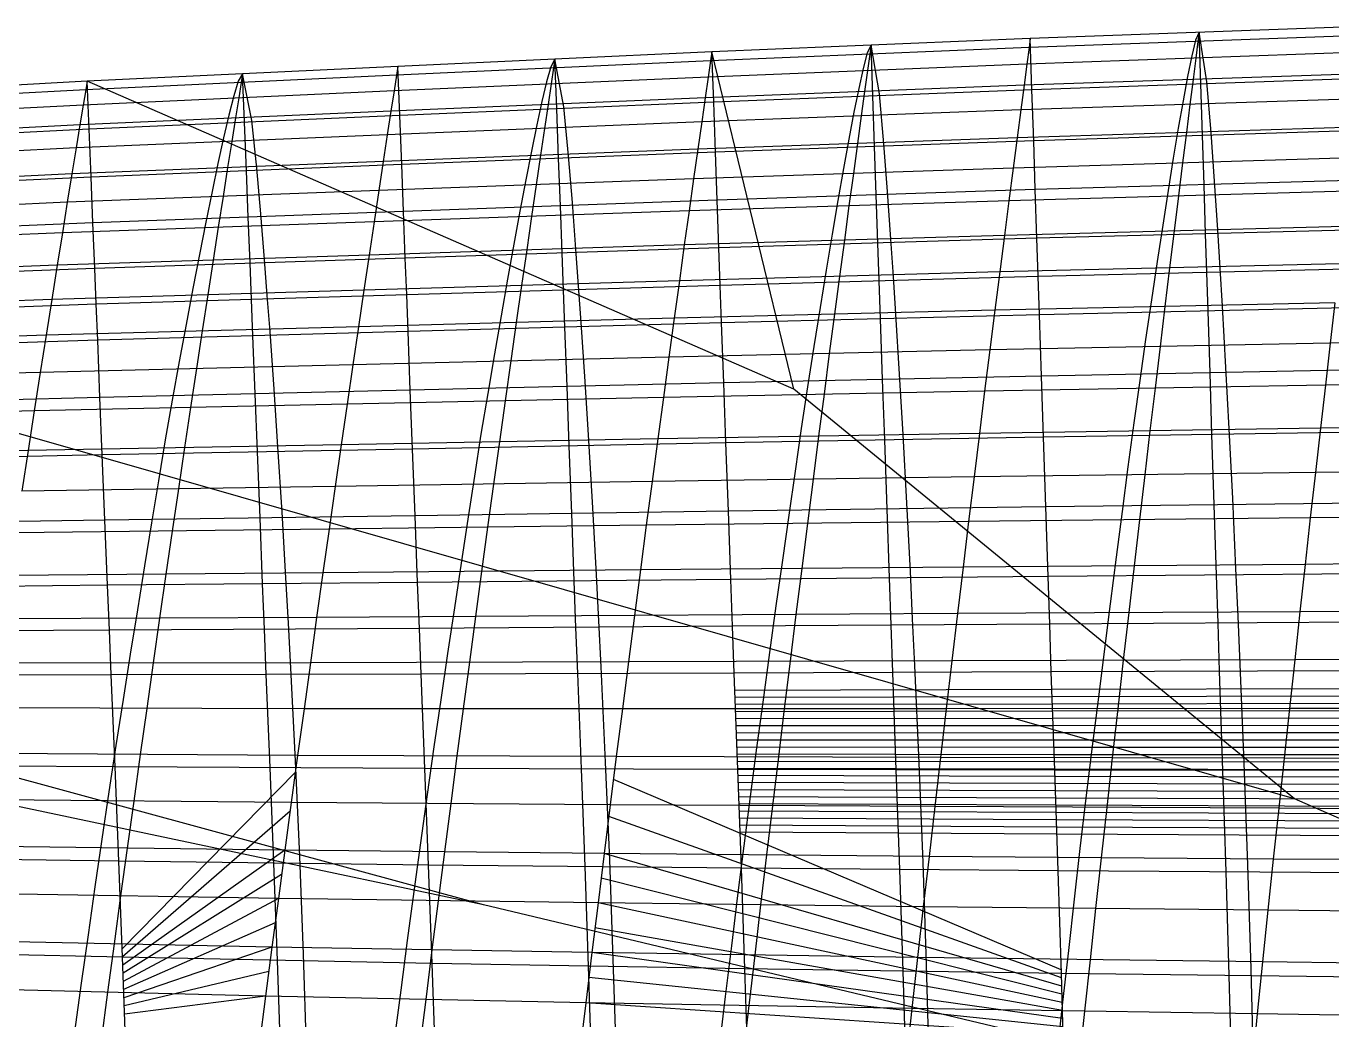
# Model space of a CAD drawing. Extents: x -530 to 530, y -2 to 255.
# Drawn here: x -352.3 to -269.4, y 187.9 to 251.1 of the extents above; entities that cross this region are included whole.
import ezdxf

# ---------------------------------------------------------------- set-up
doc = ezdxf.new("R2010")
doc.units = 0
doc.header["$MEASUREMENT"] = 0
doc.layers.add('default', color=7, linetype='Continuous')

msp = doc.modelspace()

# ---------------------------------------------------------------- linework, layer by layer
at = {"layer": 'default', "color": 5, "linetype": 'Continuous'}
for p, q in [((-267.082, 251.062, 56.161), (-288.535, 250.274, 66.456)), ((-267.082, 251.062, 56.161), (-288.535, 250.274, 66.456)), ((-288.612, 249.697, 66.347), (-308.839, 248.854, 78.263)), ((-288.535, 250.274, 66.456), (-308.757, 249.42, 78.367)), ((-288.535, 250.274, 66.456), (-308.757, 249.42, 78.367)), ((-288.612, 249.697, 66.347), (-288.752, 248.651, 66.148)), ((-267.154, 250.475, 56.047), (-288.612, 249.697, 66.347)), ((-288.535, 250.274, 66.456), (-288.612, 249.697, 66.347)), ((-308.839, 248.854, 78.263), (-328.784, 247.951, 89.943)), ((-308.757, 249.42, 78.367), (-328.698, 248.503, 90.042)), ((-308.757, 249.42, 78.367), (-328.698, 248.503, 90.042)), ((-308.839, 248.854, 78.263), (-308.989, 247.829, 78.074)), ((-308.757, 249.42, 78.367), (-308.839, 248.854, 78.263)), ((-267.286, 249.409, 55.84), (-288.752, 248.651, 66.148)), ((-328.698, 248.503, 90.042), (-348.435, 247.563, 101.476)), ((-328.698, 248.503, 90.042), (-348.435, 247.563, 101.476)), ((-328.698, 248.503, 90.042), (-328.784, 247.951, 89.943)), ((-288.752, 248.651, 66.148), (-308.989, 247.829, 78.074)), ((-288.752, 248.651, 66.148), (-288.931, 247.31, 65.895)), ((-267.453, 248.044, 55.576), (-288.931, 247.31, 65.895)), ((-348.435, 247.563, 101.476), (-366.838, 246.545, 114.324)), ((-348.435, 247.563, 101.476), (-366.838, 246.545, 114.324)), ((-328.784, 247.951, 89.943), (-348.525, 247.023, 101.383)), ((-348.435, 247.563, 101.476), (-348.525, 247.023, 101.383)), ((-328.784, 247.951, 89.943), (-328.941, 246.948, 89.764)), ((-308.989, 247.829, 78.074), (-328.941, 246.948, 89.764)), ((-308.989, 247.829, 78.074), (-309.179, 246.515, 77.834)), ((-288.931, 247.31, 65.895), (-309.179, 246.515, 77.834)), ((-288.931, 247.31, 65.895), (-289.14, 245.74, 65.601)), ((-348.525, 247.023, 101.383), (-366.931, 246.02, 114.237)), ((-348.525, 247.023, 101.383), (-348.688, 246.045, 101.213)), ((-328.941, 246.948, 89.764), (-348.688, 246.045, 101.213)), ((-328.941, 246.948, 89.764), (-329.141, 245.663, 89.536)), ((-309.179, 246.515, 77.834), (-329.141, 245.663, 89.536)), ((-309.179, 246.515, 77.834), (-309.401, 244.976, 77.554)), ((-267.648, 246.444, 55.269), (-289.14, 245.74, 65.601)), ((-348.688, 246.045, 101.213), (-367.099, 245.068, 114.078)), ((-348.688, 246.045, 101.213), (-348.896, 244.791, 100.999)), ((-329.141, 245.663, 89.536), (-348.896, 244.791, 100.999)), ((-329.141, 245.663, 89.536), (-329.374, 244.158, 89.271)), ((-289.14, 245.74, 65.601), (-309.401, 244.976, 77.554)), ((-289.14, 245.74, 65.601), (-289.373, 243.975, 65.274)), ((-348.896, 244.791, 100.999), (-367.314, 243.847, 113.876)), ((-348.896, 244.791, 100.999), (-349.138, 243.323, 100.748)), ((-309.401, 244.976, 77.554), (-329.374, 244.158, 89.271)), ((-309.401, 244.976, 77.554), (-309.649, 243.247, 77.242)), ((-329.374, 244.158, 89.271), (-349.138, 243.323, 100.748)), ((-329.374, 244.158, 89.271), (-329.634, 242.467, 88.976)), ((-289.373, 243.975, 65.274), (-309.649, 243.247, 77.242)), ((-289.373, 243.975, 65.274), (-289.625, 242.048, 64.92)), ((-267.866, 244.647, 54.927), (-289.373, 243.975, 65.274)), ((-349.138, 243.323, 100.748), (-367.564, 242.418, 113.641)), ((-349.138, 243.323, 100.748), (-349.409, 241.672, 100.469)), ((-309.649, 243.247, 77.242), (-329.634, 242.467, 88.976)), ((-309.649, 243.247, 77.242), (-309.918, 241.358, 76.906)), ((-329.634, 242.467, 88.976), (-349.409, 241.672, 100.469)), ((-329.634, 242.467, 88.976), (-329.916, 240.62, 88.657)), ((-268.102, 242.685, 54.558), (-289.625, 242.048, 64.92)), ((-349.409, 241.672, 100.469), (-367.844, 240.811, 113.38)), ((-349.409, 241.672, 100.469), (-349.702, 239.87, 100.169)), ((-309.918, 241.358, 76.906), (-329.916, 240.62, 88.657)), ((-309.918, 241.358, 76.906), (-310.205, 239.323, 76.548)), ((-289.625, 242.048, 64.92), (-309.918, 241.358, 76.906)), ((-289.625, 242.048, 64.92), (-289.895, 239.972, 64.543)), ((-329.916, 240.62, 88.657), (-349.702, 239.87, 100.169)), ((-329.916, 240.62, 88.657), (-330.218, 238.63, 88.317)), ((-268.354, 240.57, 54.164), (-289.895, 239.972, 64.543)), ((-349.702, 239.87, 100.169), (-368.147, 239.057, 113.098)), ((-349.702, 239.87, 100.169), (-350.016, 237.929, 99.848)), ((-289.895, 239.972, 64.543), (-310.205, 239.323, 76.548)), ((-289.895, 239.972, 64.543), (-290.18, 237.768, 64.146)), ((-310.205, 239.323, 76.548), (-330.218, 238.63, 88.317)), ((-310.205, 239.323, 76.548), (-310.509, 237.163, 76.171)), ((-330.218, 238.63, 88.317), (-350.016, 237.929, 99.848)), ((-330.218, 238.63, 88.317), (-330.536, 236.518, 87.96)), ((-268.621, 238.325, 53.75), (-290.18, 237.768, 64.146)), ((-350.016, 237.929, 99.848), (-368.471, 237.167, 112.797)), ((-350.016, 237.929, 99.848), (-350.347, 235.867, 99.511)), ((-290.18, 237.768, 64.146), (-310.509, 237.163, 76.171)), ((-290.18, 237.768, 64.146), (-290.477, 235.444, 63.733)), ((-330.536, 236.518, 87.96), (-350.347, 235.867, 99.511)), ((-330.536, 236.518, 87.96), (-330.869, 234.291, 87.588)), ((-310.509, 237.163, 76.171), (-330.536, 236.518, 87.96)), ((-310.509, 237.163, 76.171), (-310.825, 234.886, 75.779)), ((-350.347, 235.867, 99.511), (-368.813, 235.16, 112.48)), ((-350.347, 235.867, 99.511), (-350.693, 233.695, 99.16)), ((-268.899, 235.959, 53.319), (-290.477, 235.444, 63.733)), ((-310.825, 234.886, 75.779), (-330.869, 234.291, 87.588)), ((-310.825, 234.886, 75.779), (-311.155, 232.508, 75.372)), ((-290.477, 235.444, 63.733), (-310.825, 234.886, 75.779)), ((-290.477, 235.444, 63.733), (-290.787, 233.018, 63.305)), ((-330.869, 234.291, 87.588), (-350.693, 233.695, 99.16)), ((-330.869, 234.291, 87.588), (-331.214, 231.966, 87.202)), ((-350.693, 233.695, 99.16), (-369.17, 233.045, 112.152)), ((-350.693, 233.695, 99.16), (-351.053, 231.425, 98.796)), ((-269.188, 233.488, 52.872), (-290.787, 233.018, 63.305)), ((-269.188, 233.488, 52.872), (-269.486, 230.917, 52.415)), ((-311.155, 232.508, 75.372), (-331.214, 231.966, 87.202)), ((-311.155, 232.508, 75.372), (-311.493, 230.034, 74.955)), ((-290.787, 233.018, 63.305), (-311.155, 232.508, 75.372)), ((-290.787, 233.018, 63.305), (-291.104, 230.493, 62.867)), ((-351.053, 231.425, 98.796), (-369.541, 230.836, 111.81)), ((-351.053, 231.425, 98.796), (-351.423, 229.064, 98.424)), ((-331.214, 231.966, 87.202), (-351.053, 231.425, 98.796)), ((-331.214, 231.966, 87.202), (-331.569, 229.546, 86.808)), ((-269.486, 230.917, 52.415), (-291.104, 230.493, 62.867)), ((-269.486, 230.917, 52.415), (-269.792, 228.257, 51.945)), ((-246.621, 231.299, 44.242), (-269.486, 230.917, 52.415)), ((-311.493, 230.034, 74.955), (-331.569, 229.546, 86.808)), ((-311.493, 230.034, 74.955), (-311.842, 227.474, 74.528)), ((-291.104, 230.493, 62.867), (-311.493, 230.034, 74.955)), ((-291.104, 230.493, 62.867), (-291.432, 227.881, 62.417)), ((-351.423, 229.064, 98.424), (-369.923, 228.538, 111.462)), ((-351.423, 229.064, 98.424), (-351.803, 226.621, 98.042)), ((-331.569, 229.546, 86.808), (-351.423, 229.064, 98.424)), ((-331.569, 229.546, 86.808), (-331.935, 227.042, 86.403)), ((-269.792, 228.257, 51.945), (-291.432, 227.881, 62.417)), ((-269.792, 228.257, 51.945), (-270.105, 225.515, 51.467)), ((-246.902, 228.595, 43.753), (-269.792, 228.257, 51.945)), ((-311.842, 227.474, 74.528), (-331.935, 227.042, 86.403)), ((-311.842, 227.474, 74.528), (-312.198, 224.835, 74.094)), ((-291.432, 227.881, 62.417), (-311.842, 227.474, 74.528)), ((-291.432, 227.881, 62.417), (-291.766, 225.189, 61.959)), ((-351.803, 226.621, 98.042), (-370.316, 226.16, 111.103)), ((-351.803, 226.621, 98.042), (-352.192, 224.103, 97.654)), ((-331.935, 227.042, 86.403), (-351.803, 226.621, 98.042)), ((-331.935, 227.042, 86.403), (-332.309, 224.462, 85.991)), ((-247.189, 225.808, 43.255), (-270.105, 225.515, 51.467)), ((-312.198, 224.835, 74.094), (-332.309, 224.462, 85.991)), ((-312.198, 224.835, 74.094), (-312.56, 222.125, 73.654)), ((-291.766, 225.189, 61.959), (-312.198, 224.835, 74.094)), ((-291.766, 225.189, 61.959), (-292.106, 222.423, 61.496)), ((-270.105, 225.515, 51.467), (-291.766, 225.189, 61.959)), ((-270.105, 225.515, 51.467), (-270.423, 222.699, 50.983)), ((-352.192, 224.103, 97.654), (-370.718, 223.709, 110.739)), ((-352.192, 224.103, 97.654), (-352.587, 221.517, 97.261)), ((-332.309, 224.462, 85.991), (-352.192, 224.103, 97.654)), ((-332.309, 224.462, 85.991), (-332.689, 221.812, 85.574)), ((-292.106, 222.423, 61.496), (-312.56, 222.125, 73.654)), ((-292.106, 222.423, 61.496), (-292.453, 219.591, 61.025)), ((-270.423, 222.699, 50.983), (-292.106, 222.423, 61.496)), ((-270.423, 222.699, 50.983), (-270.747, 219.815, 50.491)), ((-247.481, 222.945, 42.751), (-270.423, 222.699, 50.983)), ((-332.689, 221.812, 85.574), (-352.587, 221.517, 97.261)), ((-332.689, 221.812, 85.574), (-333.076, 219.098, 85.15)), ((-312.56, 222.125, 73.654), (-332.689, 221.812, 85.574)), ((-312.56, 222.125, 73.654), (-312.929, 219.349, 73.206)), ((-270.747, 219.815, 50.491), (-292.453, 219.591, 61.025)), ((-270.747, 219.815, 50.491), (-271.074, 216.868, 49.997)), ((-247.778, 220.014, 42.238), (-270.747, 219.815, 50.491)), ((-333.076, 219.098, 85.15), (-352.99, 218.868, 96.862)), ((-333.076, 219.098, 85.15), (-333.467, 216.324, 84.725)), ((-312.929, 219.349, 73.206), (-333.076, 219.098, 85.15)), ((-312.929, 219.349, 73.206), (-313.301, 216.513, 72.757)), ((-292.453, 219.591, 61.025), (-312.929, 219.349, 73.206)), ((-292.453, 219.591, 61.025), (-292.802, 216.697, 60.552)), ((-313.301, 216.513, 72.757), (-333.467, 216.324, 84.725)), ((-313.301, 216.513, 72.757), (-313.679, 213.621, 72.303)), ((-292.802, 216.697, 60.552), (-313.301, 216.513, 72.757)), ((-292.802, 216.697, 60.552), (-293.157, 213.746, 60.073)), ((-271.074, 216.868, 49.997), (-292.802, 216.697, 60.552)), ((-271.074, 216.868, 49.997), (-271.406, 213.862, 49.498)), ((-248.078, 217.018, 41.723), (-271.074, 216.868, 49.997)), ((-333.467, 216.324, 84.725), (-353.397, 216.162, 96.461)), ((-333.467, 216.324, 84.725), (-333.864, 213.495, 84.295)), ((-333.864, 213.495, 84.295), (-353.81, 213.402, 96.056)), ((-333.864, 213.495, 84.295), (-334.263, 210.621, 83.863)), ((-313.679, 213.621, 72.303), (-333.864, 213.495, 84.295)), ((-313.679, 213.621, 72.303), (-314.06, 210.682, 71.847)), ((-293.157, 213.746, 60.073), (-313.679, 213.621, 72.303)), ((-293.157, 213.746, 60.073), (-293.515, 210.747, 59.593)), ((-271.406, 213.862, 49.498), (-293.157, 213.746, 60.073)), ((-271.406, 213.862, 49.498), (-271.741, 210.808, 48.996)), ((-248.382, 213.963, 41.202), (-271.406, 213.862, 49.498)), ((-314.06, 210.682, 71.847), (-334.263, 210.621, 83.863)), ((-314.06, 210.682, 71.847), (-314.443, 207.693, 71.392)), ((-293.515, 210.747, 59.593), (-314.06, 210.682, 71.847)), ((-293.515, 210.747, 59.593), (-293.874, 207.697, 59.113)), ((-271.741, 210.808, 48.996), (-293.515, 210.747, 59.593)), ((-271.741, 210.808, 48.996), (-272.077, 207.702, 48.494)), ((-248.689, 210.859, 40.679), (-271.741, 210.808, 48.996)), ((-334.263, 210.621, 83.863), (-354.226, 210.596, 95.649)), ((-334.263, 210.621, 83.863), (-334.665, 207.698, 83.431)), ((-334.665, 207.698, 83.431), (-354.644, 207.744, 95.242)), ((-334.665, 207.698, 83.431), (-335.07, 204.735, 82.999)), ((-314.443, 207.693, 71.392), (-334.665, 207.698, 83.431)), ((-314.443, 207.693, 71.392), (-314.828, 204.663, 70.934)), ((-293.874, 207.697, 59.113), (-314.443, 207.693, 71.392)), ((-293.874, 207.697, 59.113), (-294.236, 204.606, 58.631)), ((-272.077, 207.702, 48.494), (-293.874, 207.697, 59.113)), ((-272.077, 207.702, 48.494), (-272.416, 204.554, 47.991)), ((-248.998, 207.702, 40.156), (-272.077, 207.702, 48.494)), ((-335.07, 204.735, 82.999), (-355.065, 204.853, 94.835)), ((-335.07, 204.735, 82.999), (-335.477, 201.737, 82.564)), ((-314.828, 204.663, 70.934), (-335.07, 204.735, 82.999)), ((-314.828, 204.663, 70.934), (-315.216, 201.598, 70.475)), ((-294.236, 204.606, 58.631), (-314.828, 204.663, 70.934)), ((-294.236, 204.606, 58.631), (-294.601, 201.479, 58.148)), ((-272.416, 204.554, 47.991), (-294.236, 204.606, 58.631)), ((-272.416, 204.554, 47.991), (-272.756, 201.369, 47.486)), ((-249.308, 204.502, 39.631), (-272.416, 204.554, 47.991)), ((-335.477, 201.737, 82.564), (-355.489, 201.927, 94.425)), ((-335.477, 201.737, 82.564), (-335.884, 198.704, 82.134)), ((-315.216, 201.598, 70.475), (-335.477, 201.737, 82.564)), ((-315.216, 201.598, 70.475), (-315.604, 198.496, 70.021)), ((-294.601, 201.479, 58.148), (-315.216, 201.598, 70.475)), ((-294.601, 201.479, 58.148), (-294.964, 198.314, 57.668)), ((-272.756, 201.369, 47.486), (-294.601, 201.479, 58.148)), ((-272.756, 201.369, 47.486), (-273.097, 198.147, 46.985)), ((-249.621, 201.265, 39.104), (-272.756, 201.369, 47.486)), ((-335.884, 198.704, 82.134), (-355.912, 198.968, 94.02)), ((-335.884, 198.704, 82.134), (-336.291, 195.64, 81.704)), ((-315.604, 198.496, 70.021), (-335.884, 198.704, 82.134)), ((-315.604, 198.496, 70.021), (-315.992, 195.363, 69.566)), ((-294.964, 198.314, 57.668), (-315.604, 198.496, 70.021)), ((-294.964, 198.314, 57.668), (-295.329, 195.118, 57.189)), ((-273.097, 198.147, 46.985), (-294.964, 198.314, 57.668)), ((-273.097, 198.147, 46.985), (-273.438, 194.892, 46.484)), ((-249.933, 197.989, 38.581), (-273.097, 198.147, 46.985)), ((-336.291, 195.64, 81.704), (-356.337, 195.978, 93.615)), ((-336.291, 195.64, 81.704), (-336.699, 192.552, 81.276)), ((-315.992, 195.363, 69.566), (-336.291, 195.64, 81.704)), ((-315.992, 195.363, 69.566), (-316.38, 192.206, 69.114)), ((-295.329, 195.118, 57.189), (-315.992, 195.363, 69.566)), ((-295.329, 195.118, 57.189), (-295.694, 191.896, 56.712)), ((-273.438, 194.892, 46.484), (-295.329, 195.118, 57.189)), ((-273.438, 194.892, 46.484), (-273.779, 191.611, 45.985)), ((-250.246, 194.68, 38.059), (-273.438, 194.892, 46.484)), ((-336.699, 192.552, 81.276), (-356.761, 192.964, 93.212)), ((-336.699, 192.552, 81.276), (-337.107, 189.44, 80.85)), ((-316.38, 192.206, 69.114), (-336.699, 192.552, 81.276)), ((-316.38, 192.206, 69.114), (-316.769, 189.023, 68.664)), ((-295.694, 191.896, 56.712), (-316.38, 192.206, 69.114)), ((-295.694, 191.896, 56.712), (-296.058, 188.649, 56.238)), ((-273.779, 191.611, 45.985), (-295.694, 191.896, 56.712)), ((-273.779, 191.611, 45.985), (-274.12, 188.304, 45.489)), ((-250.559, 191.345, 37.539), (-273.779, 191.611, 45.985)), ((-337.107, 189.44, 80.85), (-357.185, 189.927, 92.811)), ((-337.107, 189.44, 80.85), (-337.513, 186.308, 80.428)), ((-316.769, 189.023, 68.664), (-337.107, 189.44, 80.85)), ((-316.769, 189.023, 68.664), (-317.156, 185.821, 68.218)), ((-296.058, 188.649, 56.238), (-316.769, 189.023, 68.664)), ((-296.058, 188.649, 56.238), (-296.422, 185.381, 55.767)), ((-274.12, 188.304, 45.489), (-296.058, 188.649, 56.238)), ((-274.12, 188.304, 45.489), (-274.46, 184.976, 44.997)), ((-250.871, 187.984, 37.021), (-274.12, 188.304, 45.489))]:
    msp.add_line(p, q, dxfattribs=at)
at = {"layer": 'default', "color": 4, "linetype": 'Continuous'}
for p, q in [((-277.808, 250.668, 61.309), (-278.037, 250.169, 60.866)), ((-277.314, 247.519, 62.597), (-277.808, 250.668, 61.309)), ((-298.646, 249.847, 72.411), (-298.891, 249.359, 71.984)), ((-298.117, 246.755, 73.657), (-298.646, 249.847, 72.411)), ((-278.037, 250.169, 60.866), (-278.278, 249.17, 60.438)), ((-318.727, 248.961, 84.204), (-318.987, 248.485, 83.795)), ((-318.168, 245.932, 85.407), (-318.727, 248.961, 84.204)), ((-298.891, 249.359, 71.984), (-299.149, 248.379, 71.572)), ((-278.278, 249.17, 60.438), (-278.541, 247.864, 59.986)), ((-338.566, 248.033, 95.759), (-338.839, 247.569, 95.366)), ((-337.979, 245.07, 96.917), (-338.566, 248.033, 95.759)), ((-318.987, 248.485, 83.795), (-319.259, 247.526, 83.401)), ((-299.149, 248.379, 71.572), (-299.43, 247.099, 71.137)), ((-338.839, 247.569, 95.366), (-339.124, 246.634, 94.991)), ((-319.259, 247.526, 83.401), (-319.557, 246.273, 82.987)), ((-278.541, 247.864, 59.986), (-278.827, 246.323, 59.506)), ((-277.047, 244.295, 63.413), (-277.314, 247.519, 62.597)), ((-339.124, 246.634, 94.991), (-339.435, 245.41, 94.596)), ((-299.43, 247.099, 71.137), (-299.736, 245.588, 70.677)), ((-297.832, 243.589, 74.448), (-298.117, 246.755, 73.657)), ((-319.557, 246.273, 82.987), (-319.879, 244.795, 82.548)), ((-317.866, 242.83, 86.17), (-318.168, 245.932, 85.407)), ((-299.736, 245.588, 70.677), (-300.061, 243.88, 70.194)), ((-278.827, 246.323, 59.506), (-279.131, 244.581, 59.003)), ((-339.435, 245.41, 94.596), (-339.773, 243.967, 94.177)), ((-337.664, 242.038, 97.653), (-337.979, 245.07, 96.917)), ((-319.879, 244.795, 82.548), (-320.223, 243.123, 82.088)), ((-339.773, 243.967, 94.177), (-340.133, 242.334, 93.739)), ((-300.061, 243.88, 70.194), (-300.401, 242.008, 69.694)), ((-279.131, 244.581, 59.003), (-279.45, 242.672, 58.482)), ((-276.829, 241.21, 64.114), (-277.047, 244.295, 63.413)), ((-320.223, 243.123, 82.088), (-320.583, 241.291, 81.612)), ((-297.6, 240.561, 75.126), (-297.832, 243.589, 74.448)), ((-340.133, 242.334, 93.739), (-340.509, 240.545, 93.287)), ((-317.621, 239.863, 86.826), (-317.866, 242.83, 86.17)), ((-279.45, 242.672, 58.482), (-279.78, 240.61, 57.948)), ((-337.408, 239.138, 98.285), (-337.664, 242.038, 97.653)), ((-300.401, 242.008, 69.694), (-300.754, 239.986, 69.183)), ((-340.509, 240.545, 93.287), (-340.899, 238.612, 92.824)), ((-320.583, 241.291, 81.612), (-320.956, 239.311, 81.125)), ((-297.384, 237.529, 75.773), (-297.6, 240.561, 75.126)), ((-279.78, 240.61, 57.948), (-280.124, 238.417, 57.396)), ((-276.627, 238.121, 64.782), (-276.829, 241.21, 64.114)), ((-317.393, 236.892, 87.451), (-317.621, 239.863, 86.826)), ((-300.754, 239.986, 69.183), (-301.122, 237.835, 68.653)), ((-337.17, 236.233, 98.888), (-337.408, 239.138, 98.285)), ((-320.956, 239.311, 81.125), (-321.345, 237.206, 80.621)), ((-340.899, 238.612, 92.824), (-341.306, 236.556, 92.345)), ((-280.124, 238.417, 57.396), (-280.476, 236.101, 56.837)), ((-276.479, 235.695, 65.284), (-276.627, 238.121, 64.782)), ((-301.122, 237.835, 68.653), (-301.498, 235.564, 68.118)), ((-297.227, 235.147, 76.26), (-297.384, 237.529, 75.773)), ((-341.306, 236.556, 92.345), (-341.721, 234.385, 91.861)), ((-321.345, 237.206, 80.621), (-321.741, 234.983, 80.112)), ((-317.226, 234.559, 87.922), (-317.393, 236.892, 87.451)), ((-336.996, 233.951, 99.342), (-337.17, 236.233, 98.888)), ((-301.498, 235.564, 68.118), (-301.887, 233.189, 67.566)), ((-280.476, 236.101, 56.837), (-280.84, 233.68, 56.261)), ((-276.333, 233.266, 65.781), (-276.479, 235.695, 65.284)), ((-321.741, 234.983, 80.112), (-322.153, 232.659, 79.587)), ((-297.072, 232.763, 76.742), (-297.227, 235.147, 76.26)), ((-341.721, 234.385, 91.861), (-342.152, 232.115, 91.363)), ((-336.826, 231.668, 99.791), (-336.996, 233.951, 99.342)), ((-317.063, 232.223, 88.388), (-317.226, 234.559, 87.922)), ((-301.887, 233.189, 67.566), (-302.279, 230.714, 67.015)), ((-280.84, 233.68, 56.261), (-281.207, 231.157, 55.685)), ((-276.113, 229.373, 66.551), (-276.333, 233.266, 65.781)), ((-322.153, 232.659, 79.587), (-322.567, 230.236, 79.062)), ((-296.837, 228.941, 77.488), (-297.072, 232.763, 76.742)), ((-342.152, 232.115, 91.363), (-342.586, 229.749, 90.865)), ((-336.567, 228.007, 100.486), (-336.826, 231.668, 99.791)), ((-316.815, 228.479, 89.109), (-317.063, 232.223, 88.388)), ((-302.279, 230.714, 67.015), (-302.684, 228.154, 66.449)), ((-281.207, 231.157, 55.685), (-281.586, 228.547, 55.094)), ((-342.586, 229.749, 90.865), (-343.032, 227.302, 90.354)), ((-322.567, 230.236, 79.062), (-322.995, 227.73, 78.524)), ((-296.616, 225.115, 78.206), (-296.837, 228.941, 77.488)), ((-275.906, 225.476, 67.293), (-276.113, 229.373, 66.551)), ((-316.582, 224.73, 89.803), (-316.815, 228.479, 89.109)), ((-302.684, 228.154, 66.449), (-303.087, 225.509, 65.891)), ((-281.586, 228.547, 55.094), (-281.967, 225.851, 54.505)), ((-343.032, 227.302, 90.354), (-343.482, 224.774, 89.845)), ((-336.325, 224.343, 101.156), (-336.567, 228.007, 100.486)), ((-322.995, 227.73, 78.524), (-323.424, 225.142, 77.988)), ((-281.967, 225.851, 54.505), (-282.331, 223.073, 53.954)), ((-343.482, 224.774, 89.845), (-343.912, 222.168, 89.371)), ((-323.424, 225.142, 77.988), (-323.836, 222.474, 77.488)), ((-303.087, 225.509, 65.891), (-303.479, 222.785, 65.358)), ((-296.373, 220.765, 79.01), (-296.616, 225.115, 78.206)), ((-275.678, 221.044, 68.122), (-275.906, 225.476, 67.293)), ((-336.058, 220.176, 101.905), (-336.325, 224.343, 101.156)), ((-316.326, 220.469, 90.58), (-316.582, 224.73, 89.803)), ((-323.836, 222.474, 77.488), (-324.259, 219.742, 76.975)), ((-303.479, 222.785, 65.358), (-303.88, 219.994, 64.818)), ((-282.331, 223.073, 53.954), (-282.706, 220.228, 53.389)), ((-343.912, 222.168, 89.371), (-344.355, 219.499, 88.885)), ((-296.15, 216.409, 79.776), (-296.373, 220.765, 79.01)), ((-275.468, 216.607, 68.912), (-275.678, 221.044, 68.122)), ((-335.813, 216.005, 102.619), (-336.058, 220.176, 101.905)), ((-316.09, 216.201, 91.321), (-316.326, 220.469, 90.58)), ((-303.88, 219.994, 64.818), (-304.279, 217.14, 64.284)), ((-282.706, 220.228, 53.389), (-283.08, 217.317, 52.83)), ((-344.355, 219.499, 88.885), (-344.795, 216.769, 88.404)), ((-324.259, 219.742, 76.975), (-324.681, 216.948, 76.467)), ((-283.08, 217.317, 52.83), (-283.462, 214.352, 52.259)), ((-344.795, 216.769, 88.404), (-345.247, 213.988, 87.913)), ((-324.681, 216.948, 76.467), (-325.112, 214.1, 75.948)), ((-304.279, 217.14, 64.284), (-304.687, 214.231, 63.737)), ((-275.337, 213.56, 69.428), (-275.468, 216.607, 68.912)), ((-335.66, 213.14, 103.086), (-335.813, 216.005, 102.619)), ((-315.943, 213.271, 91.805), (-316.09, 216.201, 91.321)), ((-296.01, 213.417, 80.276), (-296.15, 216.409, 79.776)), ((-345.247, 213.988, 87.913), (-345.701, 211.158, 87.42)), ((-325.112, 214.1, 75.948), (-325.547, 211.203, 75.428)), ((-304.687, 214.231, 63.737), (-305.099, 211.272, 63.189)), ((-283.462, 214.352, 52.259), (-283.847, 211.336, 51.686)), ((-315.795, 210.348, 92.285), (-315.943, 213.271, 91.805)), ((-295.869, 210.434, 80.772), (-296.01, 213.417, 80.276)), ((-275.204, 210.521, 69.939), (-275.337, 213.56, 69.428)), ((-335.506, 210.282, 103.548), (-335.66, 213.14, 103.086)), ((-345.701, 211.158, 87.42), (-346.152, 208.279, 86.935)), ((-325.547, 211.203, 75.428), (-325.978, 208.256, 74.916)), ((-305.099, 211.272, 63.189), (-305.506, 208.261, 62.65)), ((-283.847, 211.336, 51.686), (-284.229, 208.267, 51.122)), ((-335.212, 204.377, 104.488), (-335.506, 210.282, 103.548)), ((-315.513, 204.308, 93.259), (-315.795, 210.348, 92.285)), ((-295.601, 204.268, 81.779), (-295.869, 210.434, 80.772)), ((-274.952, 204.24, 70.978), (-275.204, 210.521, 69.939)), ((-346.152, 208.279, 86.935), (-346.61, 205.365, 86.443)), ((-325.978, 208.256, 74.916), (-326.416, 205.272, 74.396)), ((-287.159, 208.914, 72.456), (-307.298, 208.859, 84.18)), ((-287.144, 208.454, 72.524), (-307.281, 208.408, 84.245)), ((-305.506, 208.261, 62.65), (-305.921, 205.213, 62.102)), ((-284.229, 208.267, 51.122), (-284.617, 205.159, 50.548)), ((-287.128, 207.995, 72.592), (-307.264, 207.957, 84.311)), ((-287.112, 207.535, 72.659), (-307.247, 207.506, 84.377)), ((-287.096, 207.076, 72.727), (-307.23, 207.056, 84.442)), ((-287.08, 206.616, 72.795), (-307.214, 206.605, 84.508)), ((-287.064, 206.156, 72.863), (-307.197, 206.154, 84.573)), ((-287.049, 205.697, 72.93), (-307.18, 205.704, 84.639)), ((-346.61, 205.365, 86.443), (-347.066, 202.411, 85.957)), ((-326.416, 205.272, 74.396), (-326.853, 202.248, 73.884)), ((-287.033, 205.237, 72.998), (-307.163, 205.253, 84.705)), ((-305.921, 205.213, 62.102), (-306.334, 202.124, 61.562)), ((-284.617, 205.159, 50.548), (-285.004, 202.01, 49.983)), ((-334.935, 198.309, 105.403), (-335.212, 204.377, 104.488)), ((-315.246, 198.1, 94.208), (-315.513, 204.308, 93.259)), ((-287.017, 204.778, 73.066), (-307.146, 204.802, 84.77)), ((-287.001, 204.318, 73.134), (-307.13, 204.352, 84.836)), ((-295.347, 197.932, 82.76), (-295.601, 204.268, 81.779)), ((-274.714, 197.785, 71.989), (-274.952, 204.24, 70.978)), ((-335.215, 203.666, 82.844), (-346.213, 192.446, 109.166)), ((-286.569, 191.115, 75.035), (-315.013, 203.204, 70.716)), ((-286.985, 203.859, 73.201), (-307.113, 203.901, 84.902)), ((-286.97, 203.399, 73.269), (-307.096, 203.45, 84.967)), ((-347.066, 202.411, 85.957), (-347.506, 199.415, 85.499)), ((-286.954, 202.939, 73.337), (-307.079, 203, 85.033)), ((-286.938, 202.48, 73.405), (-307.063, 202.549, 85.098)), ((-326.853, 202.248, 73.884), (-327.273, 199.182, 73.399)), ((-286.922, 202.02, 73.472), (-307.046, 202.098, 85.164)), ((-286.906, 201.561, 73.54), (-307.029, 201.647, 85.23)), ((-306.334, 202.124, 61.562), (-306.732, 198.992, 61.051)), ((-285.004, 202.01, 49.983), (-285.377, 198.818, 49.448)), ((-335.549, 201.185, 82.489), (-346.195, 191.928, 109.233)), ((-286.554, 190.597, 75.105), (-315.308, 200.85, 70.368)), ((-286.89, 201.101, 73.608), (-307.012, 201.197, 85.295)), ((-286.875, 200.642, 73.676), (-306.995, 200.746, 85.361)), ((-286.859, 200.182, 73.743), (-306.979, 200.295, 85.427)), ((-347.506, 199.415, 85.499), (-347.942, 196.39, 85.05)), ((-327.273, 199.182, 73.399), (-327.69, 196.085, 72.924)), ((-286.843, 199.722, 73.811), (-306.962, 199.845, 85.492)), ((-335.884, 198.704, 82.134), (-346.177, 191.41, 109.301)), ((-334.705, 192.112, 106.254), (-334.935, 198.309, 105.403)), ((-286.54, 190.079, 75.175), (-315.604, 198.496, 70.021)), ((-306.732, 198.992, 61.051), (-307.127, 195.829, 60.55)), ((-285.377, 198.818, 49.448), (-285.747, 195.593, 48.922)), ((-315.024, 191.762, 95.09), (-315.246, 198.1, 94.208)), ((-295.136, 191.462, 83.67), (-295.347, 197.932, 82.76)), ((-274.514, 191.194, 72.928), (-274.714, 197.785, 71.989)), ((-336.088, 197.172, 81.919), (-346.159, 190.892, 109.368)), ((-286.525, 189.561, 75.245), (-315.798, 196.93, 69.794)), ((-347.942, 196.39, 85.05), (-348.378, 193.339, 84.602)), ((-327.69, 196.085, 72.924), (-328.108, 192.962, 72.45)), ((-307.127, 195.829, 60.55), (-307.522, 192.64, 60.05)), ((-336.291, 195.64, 81.704), (-346.142, 190.374, 109.436)), ((-286.51, 189.043, 75.315), (-315.992, 195.363, 69.566)), ((-285.747, 195.593, 48.922), (-286.117, 192.342, 48.399)), ((-336.495, 194.096, 81.49), (-346.124, 189.856, 109.504)), ((-348.378, 193.339, 84.602), (-348.81, 190.263, 84.165)), ((-286.496, 188.526, 75.386), (-316.186, 193.785, 69.34)), ((-336.699, 192.552, 81.276), (-346.106, 189.338, 109.571)), ((-328.108, 192.962, 72.45), (-328.521, 189.813, 71.987)), ((-307.522, 192.64, 60.05), (-307.912, 189.423, 59.561)), ((-334.491, 185.824, 107.087), (-334.705, 192.112, 106.254)), ((-286.481, 188.008, 75.456), (-316.38, 192.206, 69.114)), ((-314.816, 185.33, 95.952), (-315.024, 191.762, 95.09)), ((-286.117, 192.342, 48.399), (-286.483, 189.063, 47.886)), ((-336.903, 190.996, 81.063), (-346.088, 188.82, 109.639)), ((-294.938, 184.897, 84.561), (-295.136, 191.462, 83.67)), ((-274.328, 184.505, 73.845), (-274.514, 191.194, 72.928)), ((-348.81, 190.263, 84.165), (-349.245, 187.168, 83.723)), ((-286.466, 187.49, 75.526), (-316.575, 190.615, 68.889)), ((-337.107, 189.44, 80.85), (-346.07, 188.302, 109.707)), ((-328.521, 189.813, 71.987), (-328.937, 186.645, 71.52)), ((-307.912, 189.423, 59.561), (-308.306, 186.187, 59.068)), ((-286.452, 186.972, 75.596), (-316.769, 189.023, 68.664)), ((-286.483, 189.063, 47.886), (-286.851, 185.765, 47.369))]:
    msp.add_line(p, q, dxfattribs=at)
at = {"layer": 'default', "color": 7, "linetype": 'Continuous'}
for p, q in [((-277.808, 250.668, 61.309), (-277.883, 250.086, 61.197)), ((-277.704, 247.389, 61.787), (-277.808, 250.668, 61.309)), ((-298.646, 249.847, 72.411), (-298.726, 249.276, 72.305)), ((-298.535, 246.628, 72.875), (-298.646, 249.847, 72.411)), ((-277.883, 250.086, 61.197), (-278.019, 249.03, 60.994)), ((-318.727, 248.961, 84.204), (-318.812, 248.402, 84.103)), ((-318.611, 245.808, 84.653), (-318.727, 248.961, 84.204)), ((-298.726, 249.276, 72.305), (-298.871, 248.24, 72.111)), ((-278.019, 249.03, 60.994), (-278.192, 247.677, 60.736)), ((-338.566, 248.033, 95.759), (-338.654, 247.487, 95.663)), ((-338.446, 244.95, 96.192), (-338.566, 248.033, 95.759)), ((-318.812, 248.402, 84.103), (-318.965, 247.389, 83.919)), ((-298.871, 248.24, 72.111), (-299.055, 246.912, 71.865)), ((-338.654, 247.487, 95.663), (-338.815, 246.497, 95.489)), ((-318.965, 247.389, 83.919), (-319.16, 246.089, 83.685)), ((-278.192, 247.677, 60.736), (-278.394, 246.092, 60.435)), ((-277.599, 244.11, 62.264), (-277.704, 247.389, 61.787)), ((-338.815, 246.497, 95.489), (-339.018, 245.227, 95.268)), ((-299.055, 246.912, 71.865), (-299.27, 245.358, 71.578)), ((-298.424, 243.409, 73.339), (-298.535, 246.628, 72.875)), ((-319.16, 246.089, 83.685), (-319.388, 244.567, 83.413)), ((-318.494, 242.655, 85.102), (-318.611, 245.808, 84.653)), ((-278.394, 246.092, 60.435), (-278.619, 244.311, 60.1)), ((-339.018, 245.227, 95.268), (-339.256, 243.74, 95.01)), ((-338.325, 241.868, 96.624), (-338.446, 244.95, 96.192)), ((-299.27, 245.358, 71.578), (-299.511, 243.611, 71.258)), ((-319.388, 244.567, 83.413), (-319.642, 242.857, 83.109)), ((-278.619, 244.311, 60.1), (-278.864, 242.366, 59.739)), ((-277.499, 240.986, 62.72), (-277.599, 244.11, 62.264)), ((-339.256, 243.74, 95.01), (-339.522, 242.07, 94.723)), ((-299.511, 243.611, 71.258), (-299.771, 241.703, 70.913)), ((-298.318, 240.343, 73.78), (-298.424, 243.409, 73.339)), ((-319.642, 242.857, 83.109), (-319.917, 240.989, 82.782)), ((-318.383, 239.651, 85.529), (-318.494, 242.655, 85.102)), ((-278.864, 242.366, 59.739), (-279.125, 240.271, 59.354)), ((-339.522, 242.07, 94.723), (-339.809, 240.245, 94.413)), ((-338.21, 238.931, 97.037), (-338.325, 241.868, 96.624)), ((-299.771, 241.703, 70.913), (-300.05, 239.648, 70.545)), ((-319.917, 240.989, 82.782), (-320.212, 238.977, 82.433)), ((-277.4, 237.862, 63.175), (-277.499, 240.986, 62.72)), ((-339.809, 240.245, 94.413), (-340.117, 238.28, 94.083)), ((-298.212, 237.276, 74.222), (-298.318, 240.343, 73.78)), ((-279.125, 240.271, 59.354), (-279.4, 238.046, 58.948)), ((-338.095, 235.994, 97.449), (-338.21, 238.931, 97.037)), ((-320.212, 238.977, 82.433), (-320.522, 236.84, 82.065)), ((-318.272, 236.647, 85.956), (-318.383, 239.651, 85.529)), ((-300.05, 239.648, 70.545), (-300.344, 237.465, 70.158)), ((-340.117, 238.28, 94.083), (-340.442, 236.193, 93.735)), ((-279.4, 238.046, 58.948), (-279.688, 235.702, 58.526)), ((-300.344, 237.465, 70.158), (-300.651, 235.165, 69.756)), ((-298.128, 234.871, 74.569), (-298.212, 237.276, 74.222)), ((-277.321, 235.412, 63.533), (-277.4, 237.862, 63.175)), ((-320.522, 236.84, 82.065), (-320.847, 234.589, 81.683)), ((-318.185, 234.29, 86.292), (-318.272, 236.647, 85.956)), ((-340.442, 236.193, 93.735), (-340.781, 233.993, 93.374)), ((-338.005, 233.691, 97.773), (-338.095, 235.994, 97.449)), ((-279.688, 235.702, 58.526), (-279.987, 233.253, 58.088)), ((-300.651, 235.165, 69.756), (-300.971, 232.763, 69.338)), ((-298.045, 232.466, 74.917), (-298.128, 234.871, 74.569)), ((-277.243, 232.961, 63.891), (-277.321, 235.412, 63.533)), ((-340.781, 233.993, 93.374), (-341.133, 231.695, 92.999)), ((-320.847, 234.589, 81.683), (-321.184, 232.237, 81.287)), ((-318.097, 231.934, 86.628), (-318.185, 234.29, 86.292)), ((-337.914, 231.387, 98.097), (-338.005, 233.691, 97.773)), ((-279.987, 233.253, 58.088), (-280.295, 230.705, 57.641)), ((-321.184, 232.237, 81.287), (-321.531, 229.79, 80.882)), ((-300.971, 232.763, 69.338), (-301.299, 230.263, 68.911)), ((-297.912, 228.613, 75.471), (-298.045, 232.466, 74.917)), ((-277.118, 229.037, 64.462), (-277.243, 232.961, 63.891)), ((-341.133, 231.695, 92.999), (-341.496, 229.305, 92.616)), ((-317.958, 228.16, 87.165), (-318.097, 231.934, 86.628)), ((-337.77, 227.698, 98.615), (-337.914, 231.387, 98.097)), ((-280.295, 230.705, 57.641), (-280.612, 228.069, 57.181)), ((-321.531, 229.79, 80.882), (-321.888, 227.258, 80.465)), ((-301.299, 230.263, 68.911), (-301.637, 227.677, 68.472)), ((-341.496, 229.305, 92.616), (-341.869, 226.832, 92.223)), ((-276.993, 225.112, 65.034), (-277.118, 229.037, 64.462)), ((-317.818, 224.386, 87.702), (-317.958, 228.16, 87.165)), ((-297.779, 224.761, 76.026), (-297.912, 228.613, 75.471)), ((-337.626, 224.008, 99.133), (-337.77, 227.698, 98.615)), ((-321.888, 227.258, 80.465), (-322.253, 224.649, 80.042)), ((-301.637, 227.677, 68.472), (-301.982, 225.012, 68.026)), ((-280.612, 228.069, 57.181), (-280.935, 225.352, 56.713)), ((-341.869, 226.832, 92.223), (-342.25, 224.283, 91.822)), ((-301.982, 225.012, 68.026), (-302.333, 222.274, 67.575)), ((-280.935, 225.352, 56.713), (-281.264, 222.561, 56.24)), ((-276.85, 220.652, 65.684), (-276.993, 225.112, 65.034)), ((-342.25, 224.283, 91.822), (-342.638, 221.664, 91.418)), ((-337.461, 219.815, 99.721), (-337.626, 224.008, 99.133)), ((-322.253, 224.649, 80.042), (-322.624, 221.968, 79.614)), ((-317.66, 220.097, 88.312), (-317.818, 224.386, 87.702)), ((-297.628, 220.383, 76.656), (-297.779, 224.761, 76.026)), ((-281.264, 222.561, 56.24), (-281.6, 219.703, 55.758)), ((-342.638, 221.664, 91.418), (-343.033, 218.983, 91.006)), ((-322.624, 221.968, 79.614), (-323.002, 219.224, 79.178)), ((-302.333, 222.274, 67.575), (-302.691, 219.47, 67.115)), ((-276.708, 216.192, 66.334), (-276.85, 220.652, 65.684)), ((-337.297, 215.622, 100.31), (-337.461, 219.815, 99.721)), ((-317.501, 215.808, 88.922), (-317.66, 220.097, 88.312)), ((-297.477, 216.004, 77.287), (-297.628, 220.383, 76.656)), ((-343.033, 218.983, 91.006), (-343.432, 216.243, 90.593)), ((-323.002, 219.224, 79.178), (-323.384, 216.419, 78.741)), ((-302.691, 219.47, 67.115), (-303.052, 216.605, 66.655)), ((-281.6, 219.703, 55.758), (-281.938, 216.783, 55.275)), ((-303.052, 216.605, 66.655), (-303.418, 213.684, 66.188)), ((-281.938, 216.783, 55.275), (-282.282, 213.804, 54.785)), ((-343.432, 216.243, 90.593), (-343.837, 213.449, 90.175)), ((-323.384, 216.419, 78.741), (-323.771, 213.558, 78.299)), ((-317.392, 212.866, 89.341), (-317.501, 215.808, 88.922)), ((-297.373, 213.002, 77.72), (-297.477, 216.004, 77.287)), ((-276.61, 213.133, 66.78), (-276.708, 216.192, 66.334)), ((-337.185, 212.746, 100.714), (-337.297, 215.622, 100.31)), ((-343.837, 213.449, 90.175), (-344.245, 210.609, 89.756)), ((-323.771, 213.558, 78.299), (-324.162, 210.651, 77.855)), ((-303.418, 213.684, 66.188), (-303.787, 210.714, 65.72)), ((-282.282, 213.804, 54.785), (-282.628, 210.777, 54.294)), ((-337.072, 209.871, 101.118), (-337.185, 212.746, 100.714)), ((-317.283, 209.924, 89.76), (-317.392, 212.866, 89.341)), ((-297.269, 209.999, 78.153), (-297.373, 213.002, 77.72)), ((-276.512, 210.074, 67.226), (-276.61, 213.133, 66.78)), ((-303.787, 210.714, 65.72), (-304.159, 207.695, 65.252)), ((-282.628, 210.777, 54.294), (-282.976, 207.7, 53.804)), ((-344.245, 210.609, 89.756), (-344.655, 207.721, 89.337)), ((-336.825, 203.953, 101.972), (-337.072, 209.871, 101.118)), ((-324.162, 210.651, 77.855), (-324.554, 207.695, 77.412)), ((-317.045, 203.872, 90.646), (-317.283, 209.924, 89.76)), ((-297.043, 203.82, 79.069), (-297.269, 209.999, 78.153)), ((-276.299, 203.78, 68.17), (-276.512, 210.074, 67.226)), ((-344.655, 207.721, 89.337), (-345.068, 204.794, 88.917)), ((-324.554, 207.695, 77.412), (-324.949, 204.699, 76.966)), ((-304.159, 207.695, 65.252), (-304.532, 204.635, 64.783)), ((-282.976, 207.7, 53.804), (-283.326, 204.58, 53.311)), ((-345.068, 204.794, 88.917), (-345.483, 201.832, 88.495)), ((-324.949, 204.699, 76.966), (-325.347, 201.668, 76.52)), ((-304.532, 204.635, 64.783), (-304.908, 201.538, 64.312)), ((-283.326, 204.58, 53.311), (-283.679, 201.424, 52.817)), ((-336.587, 197.888, 102.826), (-336.825, 203.953, 101.972)), ((-316.815, 197.667, 91.531), (-317.045, 203.872, 90.646)), ((-296.823, 197.488, 79.983), (-297.043, 203.82, 79.069)), ((-276.092, 197.328, 69.113), (-276.299, 203.78, 68.17)), ((-345.483, 201.832, 88.495), (-345.898, 198.836, 88.077)), ((-325.347, 201.668, 76.52), (-325.744, 198.6, 76.077)), ((-304.908, 201.538, 64.312), (-305.284, 198.405, 63.845)), ((-283.679, 201.424, 52.817), (-284.03, 198.23, 52.326)), ((-345.898, 198.836, 88.077), (-346.314, 195.809, 87.659)), ((-325.744, 198.6, 76.077), (-326.142, 195.502, 75.635)), ((-305.284, 198.405, 63.845), (-305.661, 195.24, 63.378)), ((-284.03, 198.23, 52.326), (-284.383, 195.005, 51.837)), ((-336.359, 191.706, 103.672), (-336.587, 197.888, 102.826)), ((-316.594, 191.343, 92.407), (-316.815, 197.667, 91.531)), ((-296.613, 191.032, 80.889), (-296.823, 197.488, 79.983)), ((-275.894, 190.751, 70.045), (-276.092, 197.328, 69.113)), ((-346.314, 195.809, 87.659), (-346.73, 192.758, 87.244)), ((-326.142, 195.502, 75.635), (-326.54, 192.379, 75.195)), ((-305.661, 195.24, 63.378), (-306.037, 192.051, 62.913)), ((-284.383, 195.005, 51.837), (-284.736, 191.753, 51.349)), ((-346.73, 192.758, 87.244), (-347.146, 189.683, 86.831)), ((-336.144, 185.433, 104.503), (-336.359, 191.706, 103.672)), ((-326.54, 192.379, 75.195), (-326.938, 189.232, 74.757)), ((-306.037, 192.051, 62.913), (-306.414, 188.836, 62.451)), ((-284.736, 191.753, 51.349), (-285.089, 188.476, 50.863)), ((-316.387, 184.926, 93.269), (-316.594, 191.343, 92.407)), ((-296.415, 184.481, 81.779), (-296.613, 191.032, 80.889)), ((-275.708, 184.078, 70.962), (-275.894, 190.751, 70.045)), ((-347.146, 189.683, 86.831), (-347.56, 186.589, 86.421)), ((-326.938, 189.232, 74.757), (-327.334, 186.064, 74.323)), ((-306.414, 188.836, 62.451), (-306.789, 185.601, 61.993)), ((-285.089, 188.476, 50.863), (-285.441, 185.179, 50.382))]:
    msp.add_line(p, q, dxfattribs=at)
at = {"layer": 'default', "color": 3, "linetype": 'Continuous'}
for p, q in [((-288.427, 247.024, 66.927), (-288.535, 250.274, 66.456)), ((-308.642, 246.232, 78.823), (-308.757, 249.42, 78.367)), ((-328.579, 245.384, 90.483), (-328.698, 248.503, 90.042)), ((-348.312, 244.516, 101.9), (-348.435, 247.563, 101.476)), ((-266.981, 247.754, 56.646), (-288.427, 247.024, 66.927)), ((-288.427, 247.024, 66.927), (-308.642, 246.232, 78.823)), ((-288.319, 243.774, 67.398), (-288.427, 247.024, 66.927)), ((-308.642, 246.232, 78.823), (-328.579, 245.384, 90.483)), ((-308.528, 243.045, 79.279), (-308.642, 246.232, 78.823)), ((-328.579, 245.384, 90.483), (-348.312, 244.516, 101.9)), ((-328.46, 242.265, 90.924), (-328.579, 245.384, 90.483)), ((-348.312, 244.516, 101.9), (-366.712, 243.577, 114.731)), ((-348.19, 241.47, 102.325), (-348.312, 244.516, 101.9)), ((-266.879, 244.446, 57.131), (-288.319, 243.774, 67.398)), ((-308.528, 243.045, 79.279), (-328.46, 242.265, 90.924)), ((-288.319, 243.774, 67.398), (-308.528, 243.045, 79.279)), ((-308.419, 240.008, 79.714), (-308.528, 243.045, 79.279)), ((-288.216, 240.677, 67.847), (-288.319, 243.774, 67.398)), ((-328.46, 242.265, 90.924), (-348.19, 241.47, 102.325)), ((-328.347, 239.293, 91.344), (-328.46, 242.265, 90.924)), ((-348.19, 241.47, 102.325), (-366.586, 240.61, 115.139)), ((-348.073, 238.569, 102.729), (-348.19, 241.47, 102.325)), ((-288.216, 240.677, 67.847), (-308.419, 240.008, 79.714)), ((-266.783, 241.295, 57.592), (-288.216, 240.677, 67.847)), ((-288.114, 237.581, 68.295), (-288.216, 240.677, 67.847)), ((-308.419, 240.008, 79.714), (-328.347, 239.293, 91.344)), ((-308.31, 236.972, 80.148), (-308.419, 240.008, 79.714)), ((-328.347, 239.293, 91.344), (-348.073, 238.569, 102.729)), ((-328.234, 236.322, 91.764), (-328.347, 239.293, 91.344)), ((-348.073, 238.569, 102.729), (-366.466, 237.782, 115.527)), ((-347.956, 235.667, 103.134), (-348.073, 238.569, 102.729)), ((-266.686, 238.143, 58.054), (-288.114, 237.581, 68.295)), ((-288.114, 237.581, 68.295), (-308.31, 236.972, 80.148)), ((-288.033, 235.152, 68.648), (-288.114, 237.581, 68.295)), ((-308.31, 236.972, 80.148), (-328.234, 236.322, 91.764)), ((-308.224, 234.59, 80.49), (-308.31, 236.972, 80.148)), ((-347.956, 235.667, 103.134), (-366.347, 234.955, 115.915)), ((-328.234, 236.322, 91.764), (-347.956, 235.667, 103.134)), ((-347.864, 233.391, 103.452), (-347.956, 235.667, 103.134)), ((-328.145, 233.991, 92.094), (-328.234, 236.322, 91.764)), ((-266.61, 235.671, 58.417), (-288.033, 235.152, 68.648)), ((-288.033, 235.152, 68.648), (-308.224, 234.59, 80.49)), ((-287.952, 232.723, 69.001), (-288.033, 235.152, 68.648)), ((-328.145, 233.991, 92.094), (-347.864, 233.391, 103.452)), ((-308.224, 234.59, 80.49), (-328.145, 233.991, 92.094)), ((-328.056, 231.66, 92.425), (-328.145, 233.991, 92.094)), ((-308.138, 232.208, 80.832), (-308.224, 234.59, 80.49)), ((-347.864, 233.391, 103.452), (-366.252, 232.738, 116.22)), ((-347.772, 231.114, 103.77), (-347.864, 233.391, 103.452)), ((-266.533, 233.199, 58.78), (-287.952, 232.723, 69.001)), ((-287.952, 232.723, 69.001), (-308.138, 232.208, 80.832)), ((-287.823, 228.833, 69.564), (-287.952, 232.723, 69.001)), ((-328.056, 231.66, 92.425), (-347.772, 231.114, 103.77)), ((-308.138, 232.208, 80.832), (-328.056, 231.66, 92.425)), ((-327.914, 227.927, 92.952), (-328.056, 231.66, 92.425)), ((-308.001, 228.393, 81.378), (-308.138, 232.208, 80.832)), ((-347.772, 231.114, 103.77), (-366.158, 230.52, 116.525)), ((-347.625, 227.468, 104.278), (-347.772, 231.114, 103.77)), ((-266.412, 229.24, 59.36), (-287.823, 228.833, 69.564)), ((-308.001, 228.393, 81.378), (-327.914, 227.927, 92.952)), ((-287.823, 228.833, 69.564), (-308.001, 228.393, 81.378)), ((-307.865, 224.578, 81.924), (-308.001, 228.393, 81.378)), ((-287.694, 224.943, 70.128), (-287.823, 228.833, 69.564)), ((-347.625, 227.468, 104.278), (-366.007, 226.968, 117.012)), ((-327.914, 227.927, 92.952), (-347.625, 227.468, 104.278)), ((-347.479, 223.823, 104.786), (-347.625, 227.468, 104.278)), ((-327.772, 224.193, 93.479), (-327.914, 227.927, 92.952)), ((-287.694, 224.943, 70.128), (-307.865, 224.578, 81.924)), ((-266.291, 225.281, 59.94), (-287.694, 224.943, 70.128)), ((-287.547, 220.522, 70.768), (-287.694, 224.943, 70.128)), ((-327.772, 224.193, 93.479), (-347.479, 223.823, 104.786)), ((-307.865, 224.578, 81.924), (-327.772, 224.193, 93.479)), ((-327.611, 219.951, 94.079), (-327.772, 224.193, 93.479)), ((-307.709, 220.243, 82.544), (-307.865, 224.578, 81.924)), ((-347.479, 223.823, 104.786), (-365.857, 223.416, 117.499)), ((-347.312, 219.679, 105.363), (-347.479, 223.823, 104.786)), ((-266.153, 220.781, 60.599), (-287.547, 220.522, 70.768)), ((-327.611, 219.951, 94.079), (-347.312, 219.679, 105.363)), ((-307.709, 220.243, 82.544), (-327.611, 219.951, 94.079)), ((-327.449, 215.708, 94.679), (-327.611, 219.951, 94.079)), ((-287.547, 220.522, 70.768), (-307.709, 220.243, 82.544)), ((-307.554, 215.907, 83.165), (-307.709, 220.243, 82.544)), ((-287.401, 216.101, 71.409), (-287.547, 220.522, 70.768)), ((-347.312, 219.679, 105.363), (-365.686, 219.379, 118.053)), ((-347.146, 215.536, 105.941), (-347.312, 219.679, 105.363)), ((-327.449, 215.708, 94.679), (-347.146, 215.536, 105.941)), ((-307.554, 215.907, 83.165), (-327.449, 215.708, 94.679)), ((-327.338, 212.798, 95.091), (-327.449, 215.708, 94.679)), ((-287.401, 216.101, 71.409), (-307.554, 215.907, 83.165)), ((-307.447, 212.934, 83.591), (-307.554, 215.907, 83.165)), ((-266.015, 216.282, 61.258), (-287.401, 216.101, 71.409)), ((-287.3, 213.069, 71.849), (-287.401, 216.101, 71.409)), ((-347.146, 215.536, 105.941), (-365.515, 215.343, 118.607)), ((-347.031, 212.695, 106.337), (-347.146, 215.536, 105.941)), ((-265.92, 213.196, 61.711), (-287.3, 213.069, 71.849)), ((-347.031, 212.695, 106.337), (-365.397, 212.574, 118.988)), ((-327.338, 212.798, 95.091), (-347.031, 212.695, 106.337)), ((-346.916, 209.853, 106.734), (-347.031, 212.695, 106.337)), ((-307.447, 212.934, 83.591), (-327.338, 212.798, 95.091)), ((-327.227, 209.888, 95.503), (-327.338, 212.798, 95.091)), ((-287.3, 213.069, 71.849), (-307.447, 212.934, 83.591)), ((-307.34, 209.961, 84.017), (-307.447, 212.934, 83.591)), ((-287.199, 210.038, 72.289), (-287.3, 213.069, 71.849)), ((-346.916, 209.853, 106.734), (-365.28, 209.806, 119.368)), ((-327.227, 209.888, 95.503), (-346.916, 209.853, 106.734)), ((-346.666, 204.006, 107.572), (-346.916, 209.853, 106.734)), ((-307.34, 209.961, 84.017), (-327.227, 209.888, 95.503)), ((-326.984, 203.901, 96.373), (-327.227, 209.888, 95.503)), ((-287.199, 210.038, 72.289), (-307.34, 209.961, 84.017)), ((-307.106, 203.842, 84.918), (-307.34, 209.961, 84.017)), ((-265.825, 210.11, 62.164), (-287.199, 210.038, 72.289)), ((-286.979, 203.799, 73.219), (-287.199, 210.038, 72.289)), ((-346.666, 204.006, 107.572), (-365.023, 204.109, 120.171)), ((-346.424, 198.013, 108.409), (-346.666, 204.006, 107.572)), ((-326.984, 203.901, 96.373), (-346.666, 204.006, 107.572)), ((-326.749, 197.764, 97.243), (-326.984, 203.901, 96.373)), ((-307.106, 203.842, 84.918), (-326.984, 203.901, 96.373)), ((-306.88, 197.571, 85.818), (-307.106, 203.842, 84.918)), ((-286.979, 203.799, 73.219), (-307.106, 203.842, 84.918)), ((-286.766, 197.404, 74.148), (-286.979, 203.799, 73.219)), ((-265.619, 203.76, 63.121), (-286.979, 203.799, 73.219)), ((-346.424, 198.013, 108.409), (-364.774, 198.27, 120.975)), ((-346.192, 191.904, 109.239), (-346.424, 198.013, 108.409)), ((-326.749, 197.764, 97.243), (-346.424, 198.013, 108.409)), ((-326.525, 191.508, 98.104), (-326.749, 197.764, 97.243)), ((-306.88, 197.571, 85.818), (-326.749, 197.764, 97.243)), ((-306.664, 191.179, 86.71), (-306.88, 197.571, 85.818)), ((-286.766, 197.404, 74.148), (-306.88, 197.571, 85.818)), ((-286.562, 190.886, 75.067), (-286.766, 197.404, 74.148)), ((-265.418, 197.252, 64.077), (-286.766, 197.404, 74.148)), ((-346.192, 191.904, 109.239), (-364.536, 192.319, 121.771)), ((-345.974, 185.705, 110.056), (-346.192, 191.904, 109.239)), ((-326.525, 191.508, 98.104), (-346.192, 191.904, 109.239)), ((-326.314, 185.16, 98.951), (-326.525, 191.508, 98.104)), ((-306.664, 191.179, 86.71), (-326.525, 191.508, 98.104)), ((-306.46, 184.692, 87.586), (-306.664, 191.179, 86.71)), ((-286.562, 190.886, 75.067), (-306.664, 191.179, 86.71)), ((-286.37, 184.271, 75.971), (-286.562, 190.886, 75.067)), ((-265.226, 190.617, 65.023), (-286.562, 190.886, 75.067))]:
    msp.add_line(p, q, dxfattribs=at)
at = {"layer": 'default', "color": 30, "linetype": 'Continuous'}
for p, q in [((-303.556, 228.003, 182.046), (-308.756, 249.432, 78.366)), ((-303.556, 228.003, 182.046), (-348.435, 247.563, 101.476)), ((-271.756, 201.977, 299.04), (-303.556, 228.003, 182.046)), ((-271.756, 201.977, 299.04), (-357.98, 226.66, 213.412)), ((-323.255, 195.246, 369.94), (-413.322, 219.706, 288.296)), ((-323.255, 195.246, 369.94), (-434.19, 218.645, 319.721)), ((-265.788, 208.966, 62.336), (-287.159, 208.914, 72.456)), ((-265.773, 208.499, 62.406), (-287.144, 208.454, 72.524)), ((-265.758, 208.031, 62.476), (-287.128, 207.995, 72.592)), ((-265.744, 207.563, 62.545), (-287.112, 207.535, 72.659)), ((-265.729, 207.095, 62.615), (-287.096, 207.076, 72.727)), ((-265.714, 206.628, 62.685), (-287.08, 206.616, 72.795)), ((-265.699, 206.16, 62.754), (-287.064, 206.156, 72.863)), ((-265.684, 205.692, 62.824), (-287.049, 205.697, 72.93)), ((-265.669, 205.224, 62.894), (-287.033, 205.237, 72.998)), ((-265.654, 204.757, 62.964), (-287.017, 204.778, 73.066)), ((-265.639, 204.289, 63.033), (-287.001, 204.318, 73.134)), ((-265.625, 203.821, 63.103), (-286.985, 203.859, 73.201)), ((-265.61, 203.354, 63.173), (-286.97, 203.399, 73.269)), ((-265.595, 202.886, 63.242), (-286.954, 202.939, 73.337)), ((-265.58, 202.418, 63.312), (-286.938, 202.48, 73.405)), ((-265.565, 201.95, 63.382), (-286.922, 202.02, 73.472)), ((-265.55, 201.483, 63.452), (-286.906, 201.561, 73.54)), ((-175.896, 160.09, 467.147), (-271.756, 201.977, 299.04)), ((-265.535, 201.015, 63.521), (-286.89, 201.101, 73.608)), ((-265.52, 200.547, 63.591), (-286.875, 200.642, 73.676)), ((-265.505, 200.079, 63.661), (-286.859, 200.182, 73.743)), ((-265.491, 199.612, 63.731), (-286.843, 199.722, 73.811)), ((-175.896, 160.09, 467.147), (-323.255, 195.246, 369.94))]:
    msp.add_line(p, q, dxfattribs=at)

doc.saveas('drawing.dxf')
